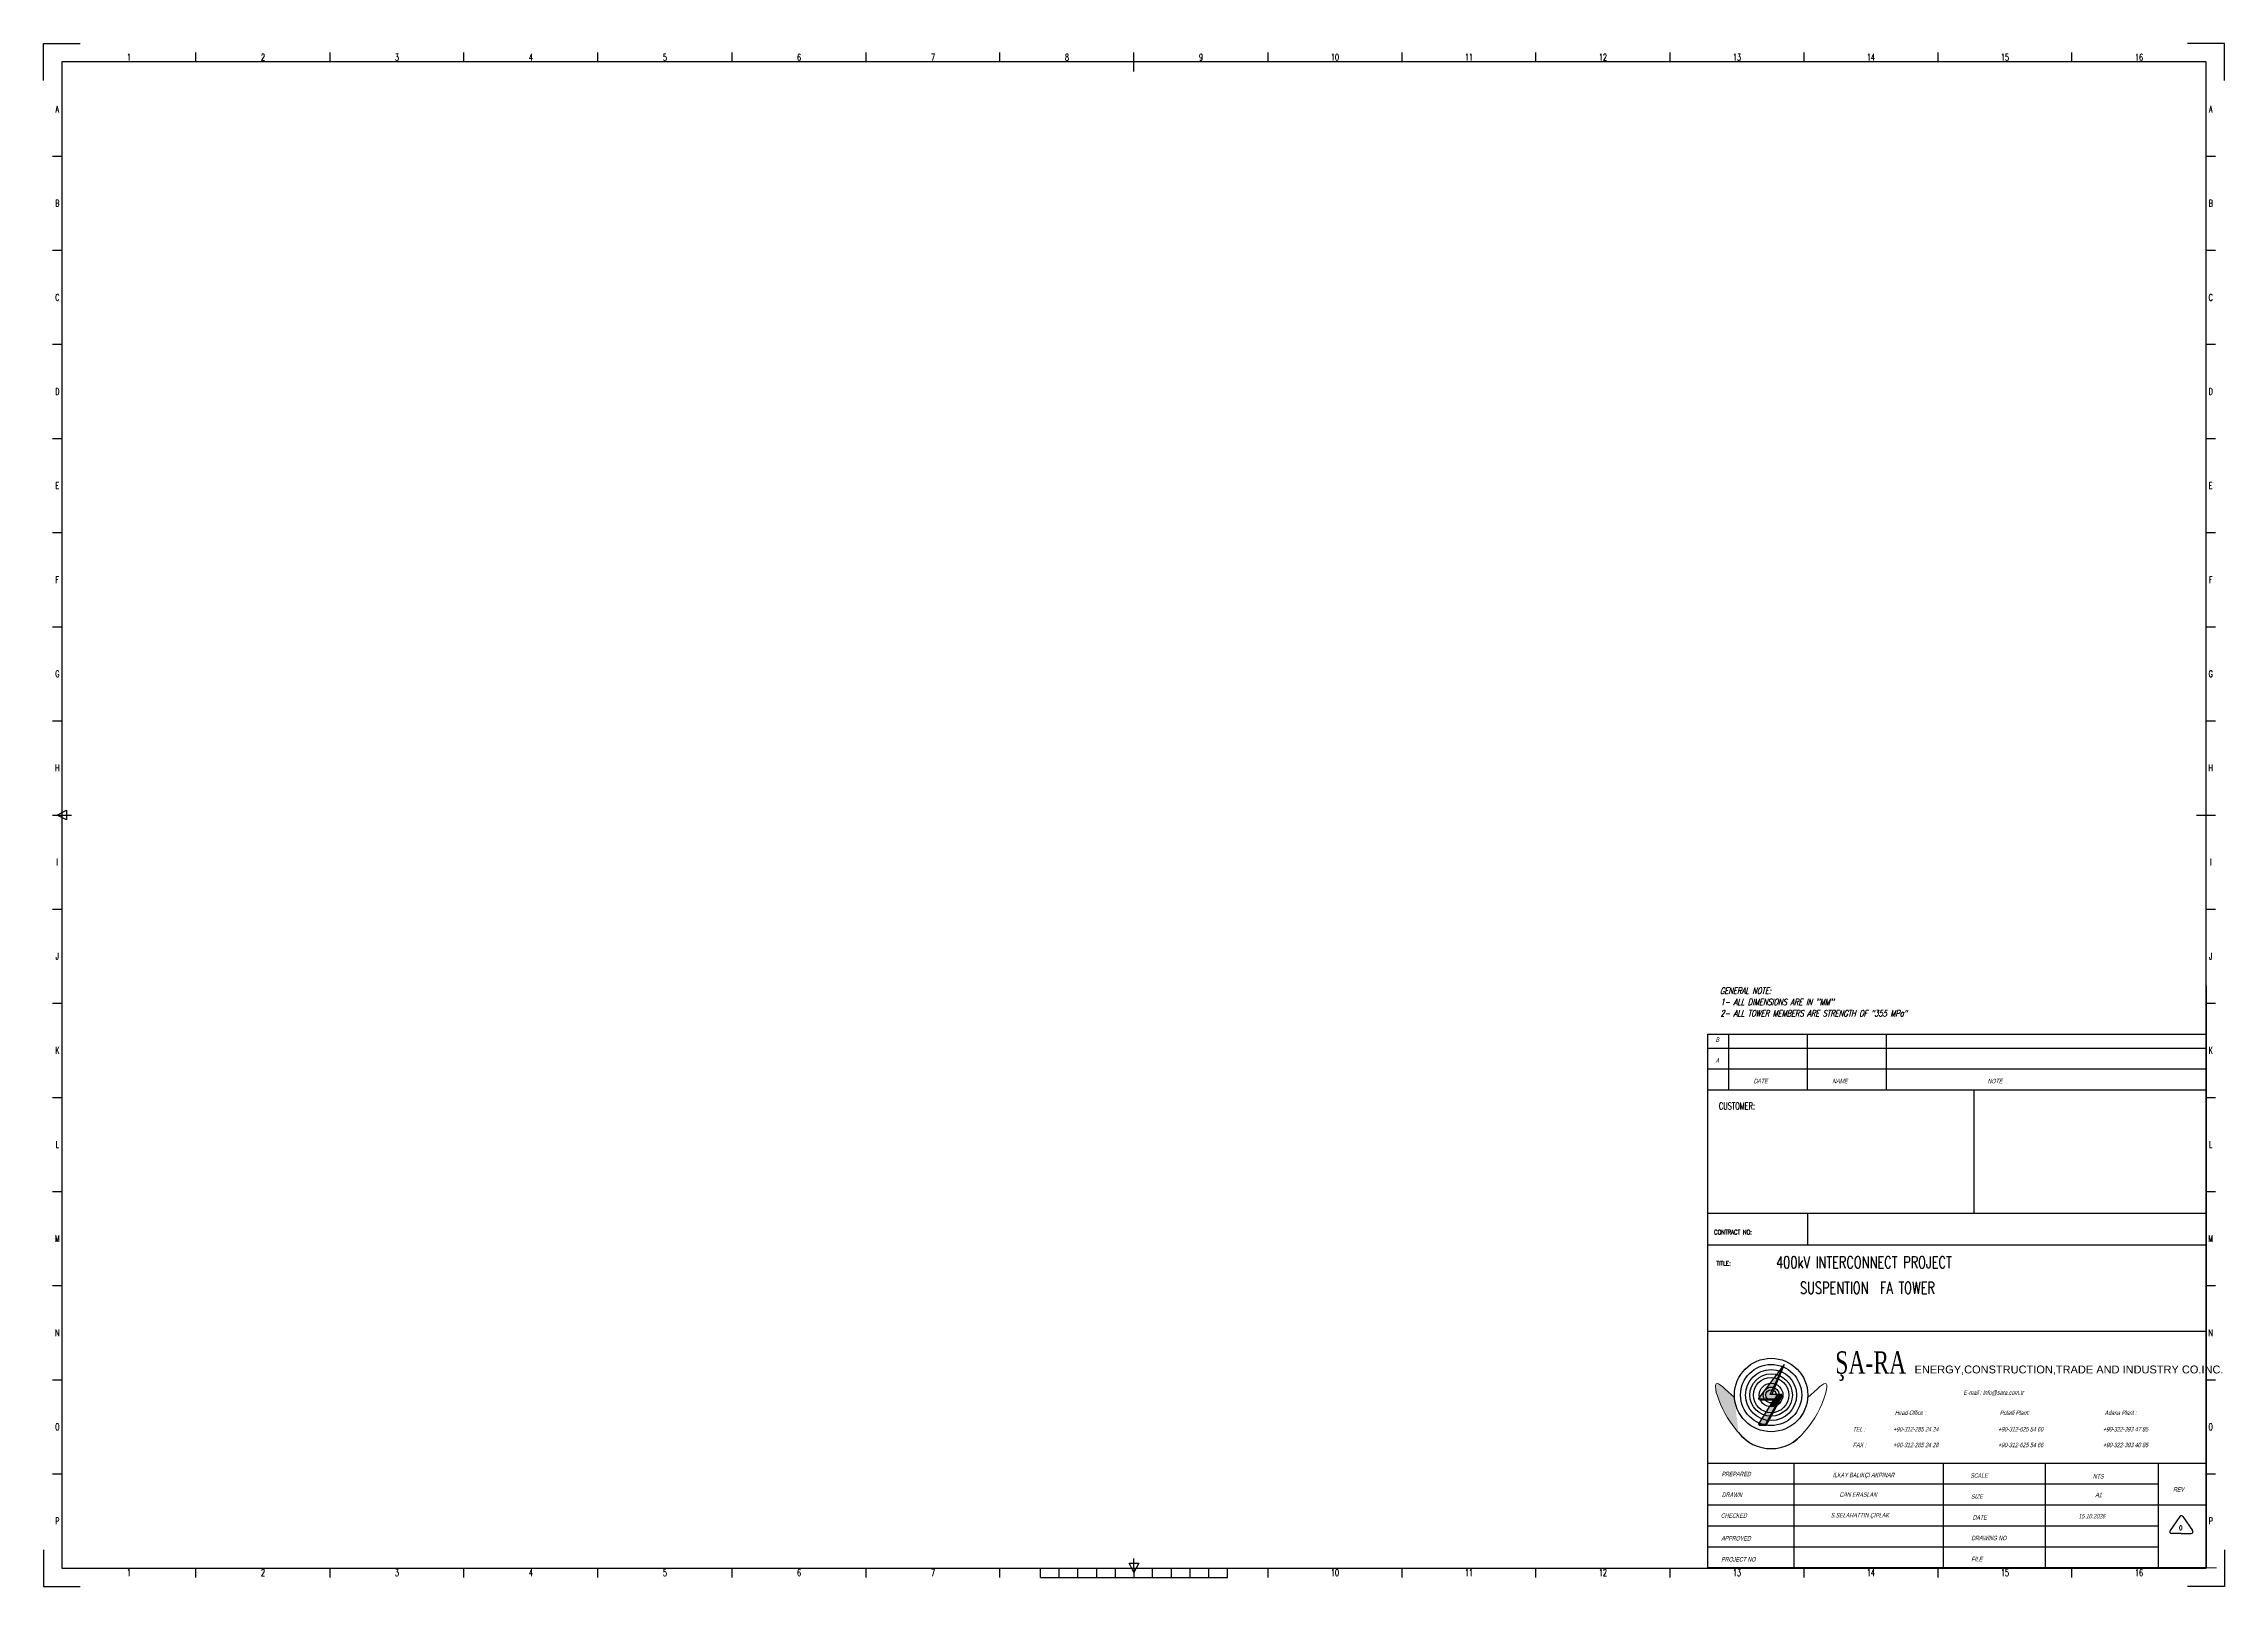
# Model space of a CAD drawing. Header units: millimetres. Extents: x 0 to 841, y 0 to 595.
import ezdxf
from ezdxf.enums import TextEntityAlignment as Align

# ---------------------------------------------------------------- set-up
doc = ezdxf.new("R2010")
doc.units = ezdxf.units.MM
for name, color, linetype in [('6', 3, 'Continuous'), ('ANTET', 7, 'Continuous'), ('D5', 4, 'Continuous'), ('M', 7, 'Continuous'), ('O', 1, 'Continuous'), ('P', 3, 'Continuous'), ('S', 9, 'Continuous'), ('Y', 5, 'Continuous')]:
    doc.layers.add(name, color=color, linetype=linetype)
doc.styles.add('C', font='romant.shx', dxfattribs={"width": 0.7})
doc.styles.add('M', font='simplex.shx', dxfattribs={"width": 0.7, "oblique": 15})
doc.styles.add('S', font='simplex', dxfattribs={"width": 0.7})

# ---------------------------------------------------------------- blocks, each defined once
blk = doc.blocks.new('A$C518C54F8')
for p, q in [((0, 12314), (0, 12615)), ((0, 12615), (300, 12615)), ((17841, 12615), (17540, 12615)), ((17841, 12314), (17841, 12615)), ((0, 300), (0, 0)), ((17841, 300), (17841, 0)), ((0, 0), (300, 0)), ((17841, 0), (17540, 0))]:
    blk.add_line(p, q)
at = {"color": 7}
for p, q in [((1246, 12465), (1246, 12542)), ((2343, 12465), (2343, 12542)), ((3439, 12465), (3439, 12542)), ((4535, 12465), (4535, 12542)), ((5632, 12465), (5632, 12542)), ((6728, 12465), (6728, 12542)), ((7824, 12465), (7824, 12542)), ((8920, 12388), (8920, 12542)), ((10017, 12465), (10017, 12542)), ((11113, 12465), (11113, 12542)), ((12209, 12465), (12209, 12542)), ((13306, 12465), (13306, 12542)), ((14402, 12465), (14402, 12542)), ((15498, 12465), (15498, 12542)), ((16594, 12465), (16594, 12542)), ((74, 11695), (150, 11695)), ((17691, 11695), (17767, 11695)), ((74, 10925), (150, 10925)), ((17691, 10925), (17767, 10925)), ((74, 10156), (150, 10156)), ((17691, 10156), (17767, 10156)), ((74, 9386), (150, 9386)), ((17691, 9386), (17767, 9386)), ((74, 8616), (150, 8616)), ((17691, 8616), (17767, 8616)), ((74, 7847), (150, 7847)), ((17691, 7847), (17767, 7847)), ((74, 7077), (150, 7077)), ((17691, 7077), (17767, 7077)), ((74, 6307), (227, 6307)), ((112, 6307), (188, 6346)), ((188, 6269), (112, 6307)), ((188, 6346), (188, 6269)), ((17614, 6307), (17767, 6307)), ((74, 5538), (150, 5538)), ((17691, 5538), (17767, 5538)), ((74, 4768), (150, 4768)), ((17691, 4768), (17767, 4768)), ((74, 3998), (150, 3998)), ((17691, 3998), (17767, 3998)), ((74, 3229), (150, 3229)), ((17691, 3229), (17767, 3229)), ((74, 2459), (150, 2459)), ((17691, 2459), (17767, 2459)), ((74, 1689), (150, 1689)), ((17691, 1689), (17767, 1689)), ((74, 920), (150, 920)), ((17691, 920), (17767, 920)), ((8882, 189), (8959, 189)), ((8920, 112), (8882, 189)), ((8920, 150), (8920, 227)), ((8959, 189), (8920, 112)), ((1246, 73), (1246, 150)), ((2343, 73), (2343, 150)), ((3439, 73), (3439, 150)), ((4535, 73), (4535, 150)), ((5632, 73), (5632, 150)), ((6728, 73), (6728, 150)), ((7824, 73), (7824, 150)), ((8156, 73), (8156, 150)), ((8156, 73), (9684, 73)), ((8309, 73), (8309, 150)), ((8462, 73), (8462, 150)), ((8615, 73), (8615, 150)), ((8768, 73), (8768, 150)), ((8920, 150), (8920, 73)), ((9073, 73), (9073, 150)), ((9226, 73), (9226, 150)), ((9379, 73), (9379, 150)), ((9532, 73), (9532, 150)), ((9684, 73), (9684, 150)), ((10017, 73), (10017, 150)), ((11113, 73), (11113, 150)), ((12209, 73), (12209, 150)), ((13306, 73), (13306, 150)), ((14402, 73), (14402, 150)), ((15498, 73), (15498, 150)), ((16594, 73), (16594, 150))]:
    blk.add_line(p, q, dxfattribs=at)
at = {"layer": 'Y'}
for p, q in [((150, 12465), (150, 150)), ((17691, 12465), (150, 12465)), ((17691, 150), (17691, 12465)), ((150, 150), (17691, 150))]:
    blk.add_line(p, q, dxfattribs=at)
at = {"color": 7, "style": 'S', "width": 0.7}
for s, p in [('1', (698, 12503)), ('2', (1795, 12503)), ('3', (2891, 12503)), ('4', (3987, 12503)), ('5', (5083, 12503)), ('6', (6180, 12503)), ('7', (7276, 12503)), ('8', (8372, 12503)), ('9', (9469, 12503)), ('10', (10565, 12503)), ('11', (11661, 12503)), ('12', (12757, 12503)), ('13', (13854, 12503)), ('14', (14950, 12503)), ('15', (16046, 12503)), ('16', (17143, 12503)), ('A', (112, 12080)), ('A', (17729, 12080)), ('B', (112, 11310)), ('B', (17729, 11310)), ('C', (112, 10540)), ('C', (17729, 10540)), ('D', (112, 9771)), ('D', (17729, 9771)), ('E', (112, 9001)), ('E', (17729, 9001)), ('F', (112, 8231)), ('F', (17729, 8231)), ('G', (112, 7462)), ('G', (17729, 7462)), ('H', (112, 6692)), ('H', (17729, 6692)), ('I', (112, 5923)), ('I', (17729, 5923)), ('J', (112, 5153)), ('J', (17729, 5153)), ('K', (112, 4383)), ('K', (17729, 4383)), ('L', (112, 3614)), ('L', (17729, 3614)), ('M', (112, 2844)), ('M', (17729, 2844)), ('N', (112, 2074)), ('N', (17729, 2074)), ('O', (112, 1305)), ('O', (17729, 1305)), ('P', (112, 535)), ('P', (17729, 535)), ('1', (698, 112)), ('2', (1795, 112)), ('3', (2891, 112)), ('4', (3987, 112)), ('5', (5083, 112)), ('6', (6180, 112)), ('7', (7276, 112)), ('10', (10565, 112)), ('11', (11661, 112)), ('12', (12757, 112)), ('13', (13854, 112)), ('14', (14950, 112)), ('15', (16046, 112)), ('16', (17143, 112))]:
    blk.add_text(s, height=54.7, dxfattribs=at).set_placement(p, align=Align.MIDDLE)
blk = doc.blocks.new('A$C50251DFA')
at = {"layer": 'S', "xscale": 0.66644864548593, "yscale": 0.66644864548593, "zscale": 0.66644864548593}
blk.add_blockref('A$C518C54F8', (0, 0), dxfattribs=at)

msp = doc.modelspace()

# ---------------------------------------------------------------- hatches: boundary and pattern name
at = {"lineweight": 15}
h = msp.add_hatch(color=6, dxfattribs=at)
h.paths.add_polyline_path([(664.9, 64.01, -0.058717), (662.67, 64.58), (661.61, 62.89, 0.031353), (663, 62.4), (664.03, 62.4)])
h.paths.add_polyline_path([(661.61, 62.89), (661.3, 62.4), (663, 62.4, -0.031353)])
h.paths.add_polyline_path([(665.75, 65.57, -0.068264), (663.57, 66), (662.67, 64.58, 0.058717), (664.9, 64.01)])
h.paths.add_polyline_path([(666.49, 66.93, -0.080626), (664.32, 67.19), (663.57, 66, 0.068264), (665.75, 65.57)])
h.paths.add_polyline_path([(667.91, 69.53, -0.129249), (665.62, 69.24), (664.32, 67.19, 0.080626), (666.49, 66.93)])
h.paths.add_polyline_path([(670.31, 73.94), (669.23, 73.94, -0.015472), (669.24, 73.75, -0.379702), (666.56, 70.74), (665.62, 69.24, 0.129249), (667.91, 69.53)])
h.paths.add_polyline_path([(669.24, 73.75, 0.015472), (669.23, 73.94), (668.22, 73.94, -0.023229), (668.22, 73.75, -0.227051), (667.47, 72.18), (666.56, 70.74, 0.379702)], flags=16)
h.paths.add_polyline_path([(668.22, 73.75, 0.023229), (668.22, 73.94), (665.89, 73.94), (666.71, 75.71, 0.490944), (664.18, 73.75, 0.208222), (664.82, 72.27), (667.53, 72.27), (667.47, 72.18, 0.227051)])
h.paths.add_polyline_path([(664.18, 73.75, -0.490944), (666.71, 75.71), (667.14, 76.63, 0.509723), (663.17, 73.75, 0.128131), (663.56, 72.27), (664.82, 72.27, -0.208222)], flags=17)
h.paths.add_polyline_path([(663.17, 73.75, -0.509723), (667.14, 76.63), (667.78, 78.02, 0.114135), (665.75, 78.28), (661.72, 72.99, 0.040916), (661.9, 72.27), (663.56, 72.27, -0.128131)])
h.paths.add_polyline_path([(661.72, 72.99), (661.17, 72.27), (661.9, 72.27, -0.040916)])
h.paths.add_polyline_path([(668.74, 80.09, 0.050562), (667.42, 80.47), (665.75, 78.28, -0.114135), (667.78, 78.02)])
h.paths.add_polyline_path([(669.32, 81.33, 0.031854), (668.33, 81.66), (667.42, 80.47, -0.050562), (668.74, 80.09)])
h.paths.add_polyline_path([(670, 82.81, 0.016819), (669.39, 83.05), (668.33, 81.66, -0.031854), (669.32, 81.33)])
h.paths.add_polyline_path([(670.83, 84.6, 0.004583), (670.63, 84.68), (669.39, 83.05, -0.016819), (670, 82.81)])
h.paths.add_polyline_path([(671.24, 85.48), (670.63, 84.68, -0.004583), (670.83, 84.6)])
h = msp.add_hatch(color=2, dxfattribs=at)
edge = h.paths.add_edge_path()
edge.add_spline(control_points=[(652.06, 72.74), (648.59, 75.96), (641.49, 83.37), (647.16, 66.46), (653.62, 59.3)], knot_values=[79.959444, 79.959444, 79.959444, 79.959444, 108.941835, 153.479825, 153.479825, 153.479825, 153.479825], degree=3, periodic=0)
h = msp.add_hatch(color=6, dxfattribs=at)
h.paths.add_polyline_path([(669.24, 73.75, 0.015472), (669.23, 73.94), (668.22, 73.94, -0.023229), (668.22, 73.75, -0.227051), (667.47, 72.18), (666.56, 70.74, 0.379702)], flags=16)
h.paths.add_polyline_path([(670.31, 73.94), (669.23, 73.94, -0.015472), (669.24, 73.75, -0.379702), (666.56, 70.74), (665.62, 69.24, 0.129249), (667.91, 69.53)])

# ---------------------------------------------------------------- linework, layer by layer
at = {"color": 5}
for p, q in [((833.92, 231.53), (833.92, 7.08)), ((833.92, 7.08), (641.81, 7.08))]:
    msp.add_line(p, q, dxfattribs=at)
for p, q in [((649.89, 191.38), (649.89, 212.8)), ((680.26, 191.38), (680.26, 212.8)), ((710.64, 191.38), (710.64, 212.8)), ((641.81, 207.48), (833.92, 207.48)), ((641.81, 199.43), (833.92, 199.43)), ((641.81, 191.38), (833.92, 191.38)), ((744.45, 143.83), (744.45, 191.38)), ((641.81, 143.83), (833.92, 143.83)), ((680.26, 143.83), (680.26, 131.7)), ((641.81, 131.7), (833.92, 131.7)), ((641.81, 98.39), (833.92, 98.39)), ((671.24, 85.48), (661.17, 72.27)), ((665.89, 73.94), (671.24, 85.48)), ((671.24, 85.48), (666.52, 73.94)), ((661.17, 72.27), (667.53, 72.27)), ((661.3, 62.4), (667.53, 72.27)), ((662.02, 72.27), (661.73, 71.9)), ((661.73, 71.9), (667.29, 71.9)), ((664.03, 62.4), (670.31, 73.94)), ((664.29, 62.03), (670.58, 73.56)), ((670.31, 73.94), (665.89, 73.94)), ((670.58, 73.56), (670.11, 73.56)), ((664.03, 62.4), (661.3, 62.4)), ((661.56, 62.03), (661.8, 62.4)), ((664.29, 62.03), (661.56, 62.03)), ((664.03, 62.4), (664.29, 62.03)), ((641.81, 47.5), (833.92, 47.5)), ((675.12, 7.08), (675.12, 47.5)), ((732.67, 7.08), (732.67, 47.5)), ((772.01, 7.08), (772.01, 47.5)), ((815.56, 7.08), (815.56, 47.5))]:
    msp.add_line(p, q)
at = {"color": 5, "elevation": 0}
msp.add_lwpolyline([(641.81, 7.08), (641.81, 212.8), (833.92, 212.8)], dxfattribs=at)
at = {"color": 1}
for radius in [14.15, 11.79, 9.83, 8.19, 6.82, 4.55, 3.03, 2.02]:
    msp.add_circle((666.2, 73.75), radius, dxfattribs=at)
msp.add_arc((666.2, 68.92), 15.84, -142.60659, -37.39341)
at = {"lineweight": 15, "extrusion": (0, 0.008764, 5.36612e-19)}
for points in [[(657.89, 55.43), (648.74, 61.95), (640.62, 84.27), (648.59, 75.96), (652.06, 72.74)], [(674.51, 55.43), (683.66, 61.95), (691.79, 84.27), (683.82, 75.96), (680.35, 72.74)]]:
    msp.add_open_spline(points, degree=3, knots=[70.948182, 70.948182, 70.948182, 70.948182, 124.497434, 153.479825, 153.479825, 153.479825, 153.479825], dxfattribs=at)
at = {"layer": 'D5', "color": 0, "lineweight": 5, "ltscale": 0.01, "extrusion": (0, 1, 6.12323e-17)}
msp.add_line((837.92, 7.08), (828.17, 7.08), dxfattribs=at)
at = {"layer": 'O'}
for p, q in [((823.79, 26.89), (820.06, 21.55)), ((825, 26.89), (828.73, 21.55)), ((824.39, 20.4), (820.66, 20.4)), ((824.39, 20.4), (828.13, 20.4))]:
    msp.add_line(p, q, dxfattribs=at)
for centre, start, end in [((824.39, 26.47), 34.99202, 145.00798), ((820.66, 21.13), 145.00798, -90), ((828.13, 21.13), -90, 34.99202)]:
    msp.add_arc(centre, 0.735, start, end, dxfattribs=at)
at = {"layer": 'S'}
for p, q in [((641.81, 39.46), (815.56, 39.46)), ((641.81, 31.43), (833.92, 31.43)), ((641.81, 23.31), (815.56, 23.31)), ((641.81, 15.2), (815.56, 15.2))]:
    msp.add_line(p, q, dxfattribs=at)

# ---------------------------------------------------------------- block references
at = {"layer": 'ANTET', "color": 5, "xscale": 0.07073170731707315, "yscale": 0.07073170731707315, "zscale": 0.07073170731707315}
msp.add_blockref('A$C50251DFA', (0, 0), dxfattribs=at)

# ---------------------------------------------------------------- texts
at = {"layer": '6', "linetype": 'Continuous', "insert": (690.93, 90.59), "char_height": 8.6231, "width": 41.1945, "attachment_point": 1, "style": 'C'}
msp.add_mtext('{\\fTimes New Roman|b0|i0|c162|p18;ŞA-RA }', dxfattribs=at)
at = {"layer": 'M', "linetype": 'Continuous', "style": 'M', "oblique": 15, "width": 0.7}
for s, p in [('GENERAL NOTE:', (646.49, 228.34)), ('2- ALL TOWER MEMBERS ARE STRENGTH OF "355 MPa"', (646.64, 219.65)), ("1- ALL DIMENSIONS ARE IN ''MM''", (646.64, 224.04))]:
    msp.add_text(s, height=2.435, dxfattribs=at).set_placement(p)
at = {"layer": 'M', "linetype": 'Continuous', "ltscale": 3, "oblique": 15, "width": 0.7}
for s, height, p in [('B', 1.75, (644.77, 209.86)), ('A', 1.75, (644.77, 201.81)), ('DATE ', 1.753, (659.39, 193.88)), ('NAME ', 1.753, (689.76, 193.88)), ('NOTE', 1.753, (749.68, 193.88)), ('Head Office :', 1.7527, (713.88, 66.02)), ('E-mail : info@sara.com.tr', 1.7527, (740.35, 73.81)), ('Polatli Plant:', 1.7527, (754.33, 66.02)), ('Adana Plant :', 1.7527, (794.8, 66.02)), ('TEL :', 1.753, (697.66, 59.7)), ('+90-312-285 24 24', 1.7527, (713.29, 59.7)), ('+90-312-625 54 60', 1.7527, (753.73, 59.7)), ('+90-322-393 47 85', 1.7527, (794.18, 59.7)), ('FAX :', 1.753, (697.7, 53.63)), ('+90-312-285 24 28', 1.7527, (713.29, 53.63)), ('+90-312-625 54 66', 1.7527, (753.73, 53.63)), ('+90-322-393 40 85', 1.7527, (794.18, 53.63)), ('PREPARED ', 1.753, (647.06, 42.42)), ('İLKAY BALIKÇI AKPINAR', 1.7527, (689.93, 42.05)), ('SCALE', 1.753, (743, 41.86)), ('NTS', 1.753, (790.26, 41.57)), ('DRAWN ', 1.753, (647.21, 34.43)), ('CAN ERASLAN', 1.7527, (692.52, 34.52)), ('SIZE', 1.753, (743.27, 33.75)), ('A1', 1.753, (791.17, 34.36)), ('REV', 1.753, (821.2, 36.52)), ('CHECKED', 1.753, (646.79, 26.41)), ('S.SELAHATTIN ÇIPLAK', 1.7527, (689.16, 26.55)), ('DATE ', 1.753, (743.9, 25.76)), ('15.10.2026', 1.753, (784.71, 26.18)), ('APPROVED', 1.753, (646.95, 17.65)), ('DRAWING NO ', 1.7527, (743.36, 17.75)), ('PROJECT NO', 1.753, (646.95, 9.53)), ('FILE', 1.753, (743.36, 9.63))]:
    msp.add_text(s, height=height, dxfattribs=at).set_placement(p)
at = {"layer": 'M', "ltscale": 3, "style": 'S', "width": 0.7}
msp.add_text('0', height=1.75, dxfattribs=at).set_placement((823.51, 21.7))
at = {"layer": 'M', "linetype": 'Continuous', "insert": (721.53, 85.12), "char_height": 3.0396, "width": 117.8252, "attachment_point": 1}
msp.add_mtext('{\\fArial Unicode MS|b0|i0|c162|p34;\\C0;ENERGY,CONSTRUCTION,TRADE AND INDUSTRY CO.INC.}', dxfattribs=at)
at = {"layer": 'P', "style": 'S', "width": 0.7}
msp.add_text('CUSTOMER:', height=2.651, dxfattribs=at).set_placement((646.07, 183.83))
at = {"layer": 'P', "ltscale": 3, "style": 'S', "width": 0.7}
for s, height, p in [('CONTRACT NO:', 1.7527, (644.19, 135.69)), ('TITLE:', 1.753, (645.12, 123.64))]:
    msp.add_text(s, height=height, dxfattribs=at).set_placement(p)
at = {"layer": 'P', "char_height": 2.7539, "attachment_point": 1, "style": 'S'}
for s, insert in [('{\\H1.66667x;400kV INTERCONNECT PROJECT}', (668.1, 127.19)), (' {\\H1.66667x;SUSPENTION  FA TOWER}', (675.99, 117.36))]:
    msp.add_mtext_dynamic_manual_height_columns(s, width=139.954, gutter_width=0.131, heights=[-4.59], dxfattribs=dict(at, insert=insert))

doc.saveas('drawing.dxf')
